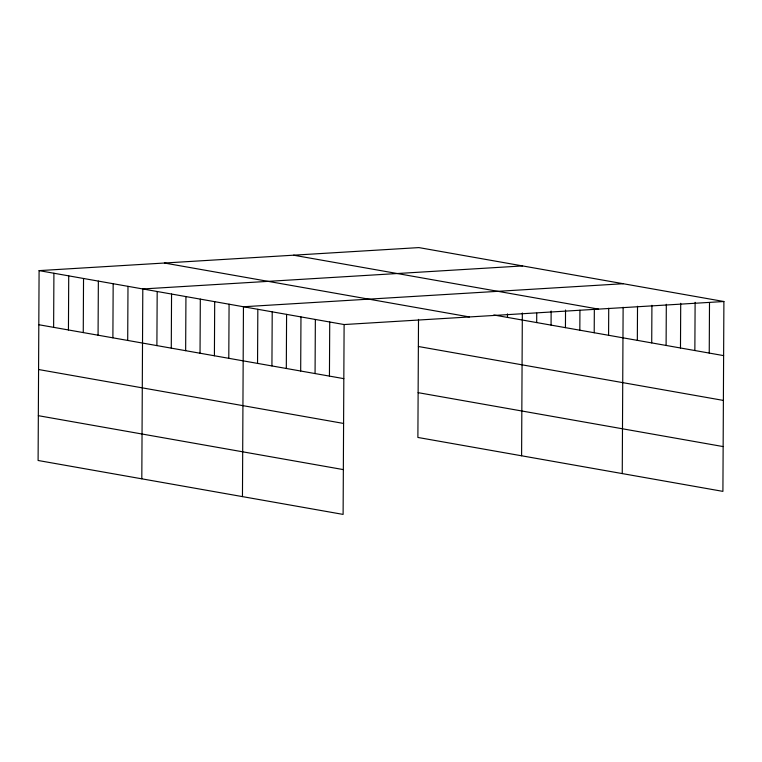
<?xml version="1.0" encoding="UTF-8"?>
<svg xmlns="http://www.w3.org/2000/svg" width="762" height="762" viewBox="0 0 762 762"><rect width="100%" height="100%" fill="white"/><g stroke="black" fill="none" stroke-linecap="round" stroke-linejoin="round"><path stroke-width="1.14" d="M39.091 270.624L38.1 460.486L343.11 514.407L344.11 324.545L39.091 270.624L418.89 247.593L723.9 301.514L722.909 491.376L417.89 437.455L418.509 319.383M53.626 327.346L53.912 273.244M68.437 329.965L68.723 275.863M83.258 332.584L83.534 278.482M98.069 335.204L98.355 281.102M112.89 337.823L113.167 283.721M127.702 340.443L127.987 286.341M141.808 478.812L142.799 288.96L522.589 265.928M156.896 345.605L157.182 291.494M171.279 348.139L171.555 294.037M185.652 350.682L185.938 296.58M200.035 353.225L200.32 299.123M214.408 355.768L214.694 301.666M228.79 358.311L229.076 304.209M242.459 496.614L243.449 306.753L623.249 283.721M257.546 363.398L257.832 309.296M271.929 365.941L272.215 311.829M286.312 368.475L286.588 314.373M300.685 371.018L300.971 316.916M315.068 373.561L315.354 319.459M329.441 376.104L329.727 322.002M507.492 317.411L507.511 313.887M521.599 455.79L522.341 312.972M536.686 322.574L536.734 313.163M551.069 325.117L551.136 311.001M565.442 327.66L565.537 310.02M579.825 330.203L579.93 310.21M594.208 332.746L594.331 309.22M608.581 335.28L608.724 308.229M622.249 473.583L623.126 307.248M637.337 340.366L637.518 306.257M651.72 342.91L651.92 305.276M666.102 345.453L666.312 304.286M680.476 347.996L680.714 303.305M694.858 350.539L695.115 302.314M709.241 353.082L709.498 302.504M344.11 324.545L723.9 301.514M293.551 255.194L598.57 309.115M493.814 314.992L723.614 355.616M164.43 263.023L469.44 316.944M418.367 346.5L723.386 400.421M38.814 324.726L343.824 378.647M418.128 392.659L723.138 446.58M38.576 369.522L343.586 423.443M38.338 415.681L343.348 469.602"/></g></svg>
